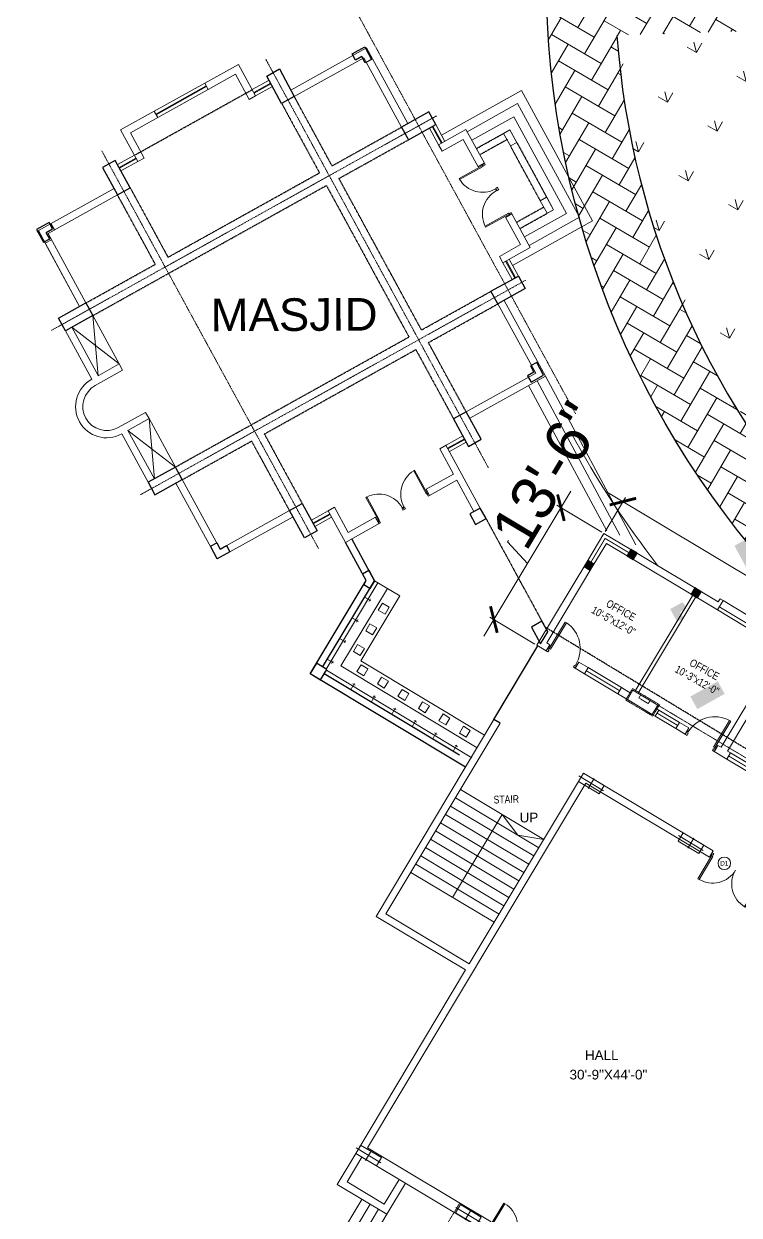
# Model space of a CAD drawing. Header units: inches. Extents: x -110725 to 51121, y 8404 to 44825.
# Drawn here: x -39891 to -39002, y 21819 to 23299 of the extents above; entities that cross this region are included whole.
import ezdxf
from ezdxf.enums import TextEntityAlignment as Align

# ---------------------------------------------------------------- set-up
doc = ezdxf.new("R2010")
doc.units = ezdxf.units.IN
doc.header["$LTSCALE"] = 0.1
doc.header["$MEASUREMENT"] = 0
for name, pattern in [('CENTER', [2, 1.25, -0.25, 0.25, -0.25]), ('DASHED2', [0.375, 0.25, -0.125]), ('HIDDEN', [0.375, 0.25, -0.125]), ('HIDDEN2', [0.1875, 0.125, -0.0625])]:
    doc.linetypes.add(name, pattern=pattern)
doc.layers.get('0').update_dxf_attribs({"color": 1, "lineweight": 0})
doc.layers.get('Defpoints').update_dxf_attribs({"lineweight": 0})
for name, color, linetype, lineweight in [('beam', 3, 'DASHED2', 25), ('CAR', 4, 'Continuous', 0), ('Col.', 4, 'Continuous', 0), ('dim', 252, 'Continuous', 0), ('DOOR', 32, 'Continuous', 0), ('doors', 2, 'Continuous', 18), ('GRID', 8, 'CENTER', 0), ('h', 8, 'Continuous', 0), ('HATCH', 5, 'Continuous', 5), ('stair', 5, 'Continuous', 0), ('TEXT', 3, 'Continuous', 0), ('WALL', 7, 'Continuous', 0), ('WIN', 160, 'Continuous', 0), ('WINDOW', 5, 'Continuous', 18)]:
    doc.layers.add(name, color=color, linetype=linetype, lineweight=lineweight)
for name, color, linetype in [('building', 6, 'Continuous'), ('COL', 6, 'Continuous'), ('COLUMN-1', 40, 'Continuous'), ('GF', 1, 'Continuous'), ('GFT', 4, 'Continuous'), ('GFW', 5, 'Continuous'), ('TUFF TIL', 6, 'Continuous')]:
    doc.layers.add(name, color=color, linetype=linetype)
doc.styles.add('ARIAL', font='arial.ttf')
doc.styles.add('as', font='arial.ttf')
doc.styles.add('EHSAN', font='arial.ttf', dxfattribs={"height": 54})
doc.styles.add('ROMANS', font='arial.ttf', dxfattribs={"width": 0.8, "height": 15})
doc.dimstyles.new('DIM1', dxfattribs={"dimtxt": 54, "dimasz": 6, "dimexe": 6, "dimexo": 3, "dimgap": 1, "dimtad": 0, "dimzin": 0, "dimdsep": 46, "dimlunit": 4, "dimtxsty": 'EHSAN', "dimblk": 'ARCHTICK', "dimcen": 3, "dimdle": 6, "dimclrd": 4, "dimclre": 4, "dimclrt": 6, "dimadec": 0, "dimazin": 0, "dimtfac": 1, "dimtofl": 0, "dimtmove": 1, "dimatfit": 3, "dimldrblk": 'ARCHTICK', "dimfxl": 4, "dimtolj": 1, "dimtzin": 3, "dimlwd": -1, "dimlwe": -1, "dimarcsym": 0})

# ---------------------------------------------------------------- blocks, each defined once
blk = doc.blocks.new('_ArchTick')
at = {"color": 0, "linetype": 'ByBlock', "const_width": 0.15}
blk.add_lwpolyline([(-0.5, -0.5), (0.5, 0.5)], dxfattribs=at)
blk = doc.blocks.new('*D40')
at = {"layer": 'Defpoints', "color": 0, "transparency": 16777216}
for p in [(-39546.1, 24214.8, 1175.7), (-42107.2, 21037.4), (-41710.9, 20787.1, 1175.7)]:
    blk.add_point(p, dxfattribs=at)
at = {"layer": 'dim', "color": 4, "transparency": 16777216}
for p, q in [((-39929.6, 24485.4), (-40952.3, 22866)), ((-39548.6, 24216.4), (-39947.5, 24468.3)), ((-42120, 21017.1), (-41097.2, 22636.5)), ((-41713.4, 20788.7), (-42112.3, 21040.6))]:
    blk.add_line(p, q, dxfattribs=at)
at = {"layer": 'dim', "color": 4, "transparency": 16777216, "xscale": 24, "yscale": 24, "zscale": 24}
for p, rotation in [((-39942.4, 24465.1), 57.7253753877735), ((-42107.2, 21037.4), 237.7253753877735)]:
    blk.add_blockref('_ArchTick', p, dxfattribs=dict(at, rotation=rotation))
at = {"layer": 'dim', "color": 6, "transparency": 16777216, "insert": (-41024.8, 22751.3), "char_height": 54, "attachment_point": 5, "rotation": 57.7254, "style": 'EHSAN'}
blk.add_mtext('\\A1;337\'-10"', dxfattribs=at)
blk = doc.blocks.new('DD3')
for p, q in [((-70.5, 34.9), (-70.5, 1.9)), ((-70.5, 34.9), (-69, 34.9)), ((-69, 1.9), (-69, 34.9)), ((-1.5, 34.9), (-3, 34.9)), ((-3, 1.9), (-3, 34.9)), ((-1.5, 34.9), (-1.5, 1.9)), ((-72, 1.9), (-72, -1.9)), ((-70.5, 1.9), (-72, 1.9)), ((-69, 1.9), (-70.5, 1.9)), ((-70.5, 0.4), (-70.5, 1.9)), ((-69.8, 0.4), (-70.5, 0.4)), ((-69.8, -1.9), (-69.8, 0.4)), ((-1.5, 1.9), (-3, 1.9)), ((-1.5, 0.4), (-2.2, 0.4)), ((-2.2, 0.4), (-2.2, -1.9)), ((-1.5, 1.9), (-1.5, 0.4)), ((0, 1.9), (-1.5, 1.9)), ((0, -1.9), (0, 1.9)), ((-72, -1.9), (-69.8, -1.9)), ((-2.2, -1.9), (0, -1.9))]:
    blk.add_line(p, q)
for centre, start, end in [((-69, 1.9), 359.9824, 90), ((-3, 1.9), 90, 180.0176)]:
    blk.add_arc(centre, 33, start, end)
blk = doc.blocks.new('D-6-dub')
blk.add_blockref('DD3', (0, 0))
blk = doc.blocks.new('44')
at = {"layer": 'Col.', "linetype": 'Continuous'}
blk.add_lwpolyline([(-24729.4, 37327.3), (-24729.4, 37339.3), (-24759.4, 37339.3), (-24759.4, 37327.3)], close=True, dxfattribs=at)
at = {"layer": 'dim', "linetype": 'Continuous'}
for p, q in [((-24744.4, 37340.5), (-24744.4, 37326.1)), ((-24762.4, 37333.3), (-24726.4, 37333.3))]:
    blk.add_line(p, q, dxfattribs=at)
blk = doc.blocks.new('D-1')
for points in [[(1.5, 34.9), (1.5, 1.9), (3, 1.9), (3, 34.9)], [(2.2, 0.4), (2.2, -1.9), (0, -1.9), (0, 1.9), (1.5, 1.9), (1.5, 0.4)], [(33.7, 0.4), (34.5, 0.4), (34.5, 1.9), (36, 1.9), (36, -1.9), (33.7, -1.9)]]:
    blk.add_lwpolyline(points, close=True)
blk.add_arc((1.5, 1.9), 33, 0, 87.3947)
blk = doc.blocks.new('*D22')
at = {"layer": 'Defpoints', "color": 0, "transparency": 16777216}
for p in [(-44089.9, 4559), (-43166.3, 4059.5), (-43190, 4020)]:
    blk.add_point(p, dxfattribs=at)
at = {"layer": 'dim', "color": 4, "transparency": 16777216}
for p, q in [((-44088.3, 4561.5), (-44063.1, 4603.7)), ((-44086.8, 4610.8), (-43704.7, 4382)), ((-43145.7, 4047.2), (-43527.8, 4276)), ((-43188.4, 4022.5), (-43163.2, 4064.6))]:
    blk.add_line(p, q, dxfattribs=at)
at = {"layer": 'dim', "color": 4, "transparency": 16777216, "xscale": 24, "yscale": 24, "zscale": 24}
for p, rotation in [((-44066.2, 4598.5), 149.079999999965), ((-43166.3, 4059.5), 329.079999999965)]:
    blk.add_blockref('_ArchTick', p, dxfattribs=dict(at, rotation=rotation))
at = {"layer": 'dim', "color": 6, "transparency": 16777216, "insert": (-43616.2, 4329), "char_height": 54, "attachment_point": 5, "rotation": 329.08, "style": 'EHSAN'}
blk.add_mtext('\\A1;87\'-5"', dxfattribs=at)
blk = doc.blocks.new('*D23')
at = {"layer": 'Defpoints', "color": 0, "transparency": 16777216}
for p in [(-44143.3, 4591), (-44089.9, 4559), (-44173.1, 4420)]:
    blk.add_point(p, dxfattribs=at)
at = {"layer": 'dim', "color": 4, "transparency": 16777216}
for p, q in [((-44238.9, 4431.4), (-44131, 4611.6)), ((-44092.5, 4560.5), (-44148.5, 4594.1)), ((-44209.6, 4548.5), (-44208.5, 4550.2)), ((-44184.9, 4521.5), (-44209.6, 4548.5)), ((-44175.7, 4421.5), (-44231.7, 4455.1))]:
    blk.add_line(p, q, dxfattribs=at)
at = {"layer": 'dim', "color": 4, "transparency": 16777216, "xscale": 24, "yscale": 24, "zscale": 24}
for p, rotation in [((-44143.3, 4591), 59.07999999997095), ((-44226.6, 4452), 239.079999999971)]:
    blk.add_blockref('_ArchTick', p, dxfattribs=dict(at, rotation=rotation))
at = {"layer": 'dim', "color": 6, "transparency": 16777216, "insert": (-44160, 4631.3), "char_height": 54, "attachment_point": 5, "rotation": 59.08, "style": 'EHSAN'}
blk.add_mtext('\\A1;13\'-6"', dxfattribs=at)
blk = doc.blocks.new('D1')
for p, q in [((-3, 40.9), (-1.5, 40.9)), ((-3, 1.9), (-3, 40.9)), ((-1.5, 40.9), (-1.5, 1.9)), ((-40.5, 1.9), (-42, 1.9)), ((-42, 1.9), (-42, -1.9)), ((-40.5, 0.4), (-40.5, 1.9)), ((-39.8, 0.4), (-40.5, 0.4)), ((-39.8, -1.9), (-39.8, 0.4)), ((-1.5, 1.9), (-3, 1.9)), ((-2.2, 0.4), (-2.2, -1.9)), ((-1.5, 0.4), (-2.2, 0.4)), ((0, 1.9), (-1.5, 1.9)), ((-1.5, 1.9), (-1.5, 0.4)), ((0, -1.9), (0, 1.9)), ((-42, -1.9), (-39.8, -1.9)), ((-2.2, -1.9), (0, -1.9))]:
    blk.add_line(p, q)
blk.add_arc((-1.5, 1.9), 39, 91.8498, 180)
blk = doc.blocks.new('OPI')
at = {"layer": 'h'}
for points in [[(-44048.701, 4534.309), (-44056.422, 4538.934), (-44061.046, 4531.213), (-44053.325, 4526.588)], [(-44102.198, 4520.892), (-44109.919, 4525.516), (-44114.543, 4517.795), (-44106.823, 4513.171)], [(-43969.132, 4486.651), (-43976.853, 4491.275), (-43981.477, 4483.554), (-43973.756, 4478.93)]]:
    blk.add_hatch(color=256, dxfattribs=at).paths.add_polyline_path(points)
at = {"layer": 'COLUMN-1'}
for points in [[(-44048.701, 4534.309), (-44056.422, 4538.934), (-44061.046, 4531.213), (-44053.325, 4526.588)], [(-44102.198, 4520.892), (-44109.919, 4525.516), (-44114.543, 4517.795), (-44106.823, 4513.171)], [(-43969.132, 4486.651), (-43976.853, 4491.275), (-43981.477, 4483.554), (-43973.756, 4478.93)]]:
    blk.add_lwpolyline(points, close=True, dxfattribs=at)
at = {"layer": 'WALL'}
for p, q in [((-44061.046, 4531.213), (-44056.422, 4538.934)), ((-44061.046, 4531.213), (-43979.547, 4482.398)), ((-44056.422, 4538.934), (-43947.899, 4473.933)), ((-44109.919, 4525.516), (-44102.198, 4520.892)), ((-43975.687, 4480.086), (-43948.663, 4463.9)), ((-43945.587, 4477.794), (-43941.726, 4475.481)), ((-44026.092, 4331.931), (-44021.467, 4339.652)), ((-44021.467, 4339.652), (-44025.13, 4341.846)), ((-44026.092, 4331.931), (-44029.754, 4334.125)), ((-44026.092, 4331.931), (-44026.092, 4331.931)), ((-44000.355, 4316.516), (-43995.731, 4324.237)), ((-43988.774, 4309.579), (-43984.149, 4317.3)), ((-43952.743, 4287.998), (-43948.118, 4295.719)), ((-43937.203, 4278.69), (-43932.578, 4286.411))]:
    blk.add_line(p, q, dxfattribs=at)
at = {"layer": 'WALL', "linetype": 'Continuous'}
for p, q in [((-44173.121, 4419.996), (-44109.919, 4525.516)), ((-44160.776, 4423.093), (-44102.198, 4520.892)), ((-44051.228, 4362.723), (-43979.547, 4482.398)), ((-44047.367, 4360.411), (-43975.687, 4480.086)), ((-43948.663, 4463.9), (-43941.726, 4475.481)), ((-43947.899, 4473.933), (-43945.587, 4477.794)), ((-44173.121, 4419.996), (-44161.54, 4413.059)), ((-44161.54, 4413.059), (-44156.915, 4420.78)), ((-44160.776, 4423.093), (-44156.915, 4420.78)), ((-43944.16, 4293.348), (-43870.167, 4416.883)), ((-43936.439, 4288.723), (-43862.446, 4412.259)), ((-44125.509, 4391.478), (-44120.884, 4399.199)), ((-44120.884, 4399.199), (-44109.303, 4392.262)), ((-44125.509, 4391.478), (-44113.927, 4384.541)), ((-44113.927, 4384.541), (-44109.303, 4392.262)), ((-44072.749, 4359.877), (-44068.124, 4367.598)), ((-44068.124, 4367.598), (-44056.014, 4360.344)), ((-44072.749, 4359.877), (-44060.638, 4352.623)), ((-43995.731, 4324.237), (-43984.149, 4317.3)), ((-44000.355, 4316.516), (-43988.774, 4309.579)), ((-43948.118, 4295.719), (-43944.16, 4293.348)), ((-43952.743, 4287.998), (-43937.203, 4278.69)), ((-43936.439, 4288.723), (-43932.578, 4286.411))]:
    blk.add_line(p, q, dxfattribs=at)
at = {"layer": 'WINDOW', "linetype": 'Continuous'}
for p, q in [((-44109.919, 4525.516), (-44089.879, 4558.974)), ((-44089.879, 4558.974), (-44056.422, 4538.934)), ((-44086.783, 4546.628), (-44102.198, 4520.892)), ((-44061.046, 4531.213), (-44086.783, 4546.628)), ((-43941.726, 4475.481), (-43890.253, 4444.651)), ((-43897.19, 4433.069), (-43948.663, 4463.9)), ((-44072.749, 4359.877), (-44113.927, 4384.541)), ((-44109.303, 4392.262), (-44068.124, 4367.598)), ((-44021.467, 4339.652), (-43995.731, 4324.237)), ((-44000.355, 4316.516), (-44026.092, 4331.931)), ((-43911.366, 4263.215), (-43937.203, 4278.69)), ((-43932.578, 4286.411), (-43906.742, 4270.936))]:
    blk.add_line(p, q, dxfattribs=at)
at = {"layer": 'WINDOW', "linetype": 'Continuous', "const_width": 1.25}
for points in [[(-44106.058, 4523.204), (-44088.331, 4552.801), (-44058.734, 4535.073)], [(-43894.878, 4436.93), (-43946.351, 4467.76)], [(-44111.615, 4388.402), (-44070.436, 4363.737)], [(-44023.78, 4335.792), (-43998.043, 4320.377)], [(-43934.89, 4282.551), (-43909.054, 4267.075)]]:
    blk.add_lwpolyline(points, dxfattribs=at)
at = {"layer": 'DOOR', "rotation": 329.08}
for p, xscale, yscale, zscale in [((-44160.416, 4414.936), 1.166666666666879, 1.166666666666879, 1.166666666666879), ((-43951.619, 4289.875), -1.166666666666879, 1.166666666666944, 1.166666666666944)]:
    blk.add_blockref('D-1', p, dxfattribs=dict(at, xscale=xscale, yscale=yscale, zscale=zscale))
at = {"layer": 'TEXT', "char_height": 9.6, "attachment_point": 1, "rotation": 330.781368, "style": 'ROMANS'}
for s, insert in [('\\A1;{\\fArial CYR|b0|i0|c0|p34;    OFFICE\\fArial CYR|b0|i0|c204|p34;  \\fArial CYR|b0|i0|c0|p34;\\P10\\fArial CYR|b0|i0|c204|p34;\'-\\fArial CYR|b0|i0|c0|p34;5\\fArial CYR|b0|i0|c204|p34;"\\fArial CYR|b0|i0|c0|p34;x12\\fArial CYR|b0|i0|c204|p34;\'-\\fArial CYR|b0|i0|c0|p34;0\\fArial CYR|b0|i0|c204|p34;"}', (-44093.802, 4483.211)), ('\\A1;{\\fArial CYR|b0|i0|c0|p34;    OFFICE\\fArial CYR|b0|i0|c204|p34;  \\fArial CYR|b0|i0|c0|p34;\\P10\\fArial CYR|b0|i0|c204|p34;\'-\\fArial CYR|b0|i0|c0|p34;3\\fArial CYR|b0|i0|c204|p34;"\\fArial CYR|b0|i0|c0|p34;x12\\fArial CYR|b0|i0|c204|p34;\'-\\fArial CYR|b0|i0|c0|p34;0\\fArial CYR|b0|i0|c204|p34;"}', (-43990.148, 4409.622))]:
    blk.add_mtext_dynamic_manual_height_columns(s, width=1135.5, gutter_width=30, heights=[0], dxfattribs=dict(at, insert=insert))
at = {"layer": 'dim'}
for p1, p2, distance, picture, middle in [((-44173.121, 4419.996), (-44089.879, 4558.974), 62.284, '*D23', (-44208.031, 4551.065)), ((-44089.879, 4558.974), (-43189.957, 4019.955), 46.083, '*D22', (-43616.239, 4328.998))]:
    dim = blk.add_aligned_dim(p1=p1, p2=p2, distance=distance, dimstyle='DIM1', override={"dimtxt": 36, "dimasz": 24, "dimdle": 24}, dxfattribs=at)
    dim.commit()
    dim.dimension.update_dxf_attribs({"geometry": picture, "text_midpoint": middle})

msp = doc.modelspace()

# ---------------------------------------------------------------- hatches: boundary and pattern name
at = {"layer": 'HATCH', "linetype": 'Continuous'}
h = msp.add_hatch(dxfattribs=at)
h.set_pattern_fill('AR-HBONE', color=8, scale=5.956709, angle=14.69136504, style=0)
h.set_pattern_definition([(59.691365, (-312266.656, -301062.324), (-8.5457747, 32.594568), [71.480505, -23.826835]), (149.691365, (-312254.631, -301041.753), (-8.5457747, 32.594568), [71.480505, -23.826835])])
h.paths.add_polyline_path([(-37012.42875, 23357.89444, 1), (-39241.70899, 23357.89444, 1)])
h.paths.add_polyline_path([(-38075.36465, 22722.19851, 0.169474286), (-37691.07721, 22892.3905), (-37408.90618, 22620.31151, -0.1827405806), (-38076.56988, 22329.67458)], flags=16)
h.paths.add_polyline_path([(-38160.562, 22328.98024, -0.1745657889), (-38808.8437, 22586.55191), (-38533.43677, 22866.31762, 0.1614152311), (-38159.35858, 22720.91719)], flags=16)
h.paths.add_polyline_path([(-38159.24578, 22757.65446, -0.1593080549), (-38507.59202, 22892.57141), (-38166.63444, 23238.92522, -0.1610193989), (-38230.48818, 23290.34898), (-38567.11066, 22948.39888, -0.1643168515), (-38725.28583, 23299.07394), (-38243.00877, 23315.19494, -0.0902586749), (-38251.38287, 23361.20651, -0.0738131899), (-38245.75225, 23399.13973), (-38727.64485, 23383.03158, -0.1669955792), (-38585.37886, 23746.83574), (-38237.80033, 23419.19849, -0.1556083797), (-38182.61679, 23476.23645), (-38841.66733, 24098.93104, -0.1874663829), (-38153.80673, 24387.00634), (-38154.54838, 23995.09732, 0.1756562888), (-38556.47984, 23829.47567), (-38529.72845, 23804.19999, -0.1737642741), (-38154.6179, 23958.36462), (-38155.50973, 23487.09915, -0.1519461039), (-38077.96978, 23484.57902), (-38077.07592, 23956.91371, -0.163125457), (-37726.18103, 23805.79211), (-38052.79397, 23472.70031, -0.1552258564), (-38000.87431, 23412.92217), (-37670.94451, 23749.39662, -0.1580812326), (-37527.99526, 23407.23204), (-37995.02224, 23396.37396, -0.0682701153), (-37990.19799, 23361.20651, -0.0860324952), (-37997.81751, 23317.25145), (-37526.70073, 23328.20462, -0.1598945521), (-37661.04064, 22978.23527), (-38003.04915, 23304.71423, -0.1574837658), (-38058.33753, 23246.51552), (-37717.52776, 22917.89504, -0.1673489653), (-38075.25156, 22759.03022), (-38073.77671, 23239.37016, -0.1653384126), (-38157.77716, 23235.96128)], flags=16)
h.paths.add_polyline_path([(-38867.78601, 22642.96483, -0.1759242428), (-39153.92597, 23284.74585), (-38762.0309, 23297.84566, 0.1659198941), (-38592.87554, 22922.22623)], flags=16)
h.paths.add_polyline_path([(-37634.42161, 22952.82492, 0.1621296416), (-37489.92588, 23329.05961), (-37097.79854, 23338.17633, -0.1760823373), (-37350.63469, 22681.92389)], flags=16)
h.paths.add_polyline_path([(-38220.28841, 23363.26331, -1), (-38022.87705, 23363.26331, -1)], flags=0)
h.paths.add_polyline_path([(-38764.41575, 23381.80245), (-39156.47137, 23368.69727, -0.1806597763), (-38897.33057, 24040.89013), (-38612.11387, 23772.0369, 0.1688824008)], flags=16)
h.paths.add_polyline_path([(-37491.25175, 23408.08631, 0.1602209712), (-37645.16486, 23775.68764), (-37370.39228, 24055.91074, -0.1735764235), (-37099.31927, 23417.19849)], flags=16)
h.paths.add_polyline_path([(-37700.46589, 23832.01735, 0.1650023426), (-38077.00627, 23993.72175), (-38076.26372, 24386.09921, -0.1767158874), (-37426.09438, 24111.83142)], flags=16)
h.paths.add_polyline_path([(-38022.87705, 23363.26331, 1), (-38220.28841, 23363.26331, 1)], flags=0)
h = msp.add_hatch(dxfattribs=at)
h.set_pattern_fill('GRASS', color=3, scale=71.480505, angle=14.69136504, style=0)
h.set_pattern_definition([(104.691365, (-312266.656, -301062.324), (-61.710514, 36.07319), [13.402595, -87.686105]), (59.691365, (-312266.656, -301062.324), (-61.710514, 36.07319), [13.402595, -58.07791]), (149.691365, (-312266.656, -301062.324), (-36.07319, -61.710514), [13.402595, -58.07791])])
h.paths.add_polyline_path([(-39153.92597, 23284.74585, 0.1759242428), (-38867.78601, 22642.96483), (-38592.87554, 22922.22623, -0.1659198941), (-38762.0309, 23297.84566)])
at = {"layer": 'HATCH', "ltscale": 3, "extrusion": (0.122617, -0.073411, 0.989735)}
h = msp.add_hatch(color=256, dxfattribs=at)
h.dxf.hatch_style = 1
h.paths.add_polyline_path([(-307.63066, 45363.82571), (-316.69492, 45348.27457), (-324.47047, 45352.80669), (-319.93833, 45360.58228), (-327.71392, 45365.11442), (-323.18179, 45372.88997)])
h = msp.add_hatch(color=256, dxfattribs=at)
h.dxf.hatch_style = 1
h.paths.add_polyline_path([(-421.0205, 45419.49989), (-405.4694, 45410.43564), (-385.8302, 45444.1297), (-401.3813, 45453.19395)])
h = msp.add_hatch(color=256, dxfattribs=at)
h.dxf.hatch_style = 1
h.paths.add_polyline_path([(-345.16189, 45239.8609), (-336.09764, 45255.412), (-369.7917, 45275.05121), (-378.85595, 45259.50011)])
h = msp.add_hatch(color=256, dxfattribs=at)
h.dxf.hatch_style = 1
h.paths.add_polyline_path([(-623.18485, 45537.33511), (-607.63374, 45528.27087), (-587.99454, 45561.96492), (-603.54564, 45571.02917)])
h = msp.add_hatch(color=256, dxfattribs=at)
h.dxf.hatch_style = 1
h.paths.add_polyline_path([(-711.95934, 45599.49615), (-721.02361, 45583.94502), (-713.24806, 45579.4129), (-708.71592, 45587.18848), (-700.94033, 45582.65634), (-696.40821, 45590.43189)])
h = msp.add_hatch(color=256, dxfattribs=at)
h.dxf.hatch_style = 1
h.paths.add_polyline_path([(-462.99711, 45037.69656), (-453.93286, 45053.24766), (-487.62692, 45072.88687), (-496.69117, 45057.33576)])
h = msp.add_hatch(color=256, dxfattribs=at)
h.dxf.hatch_style = 1
h.paths.add_polyline_path([(-767.63353, 45486.10631), (-758.56928, 45501.65741), (-792.26334, 45521.29661), (-801.32759, 45505.74551)])
h = msp.add_hatch(color=256, dxfattribs=at)
h.dxf.hatch_style = 1
h.paths.add_polyline_path([(-543.30161, 44959.49615), (-534.23735, 44975.04728), (-542.0129, 44979.57941), (-546.54504, 44971.80382), (-554.32062, 44976.33597), (-558.85275, 44968.56041)])
h = msp.add_hatch(color=256, dxfattribs=at)
h.dxf.hatch_style = 1
h.paths.add_polyline_path([(-647.62671, 45030.72231), (-632.0756, 45021.65806), (-651.71481, 44987.964), (-667.26591, 44997.02825)])
h = msp.add_hatch(color=256, dxfattribs=at)
h.dxf.hatch_style = 1
h.paths.add_polyline_path([(-885.46875, 45283.94196), (-876.40451, 45299.49307), (-910.09856, 45319.13227), (-919.16281, 45303.58117)])
h = msp.add_hatch(color=256, dxfattribs=at)
h.dxf.hatch_style = 1
h.paths.add_polyline_path([(-849.79105, 45148.55753), (-834.23995, 45139.49328), (-853.87915, 45105.79923), (-869.43025, 45114.86347)])
h = msp.add_hatch(color=256, dxfattribs=at)
h.dxf.hatch_style = 1
h.paths.add_polyline_path([(-733.15829, 44931.63918), (-725.60472, 44944.59849), (-738.56403, 44952.15206), (-746.1176, 44939.19275)])
h = msp.add_hatch(color=256, dxfattribs=at)
h.dxf.hatch_style = 1
h.paths.add_polyline_path([(-947.62979, 45195.16747), (-938.56553, 45210.7186), (-930.78998, 45206.18648), (-935.32212, 45198.41089), (-927.54653, 45193.87875), (-932.07866, 45186.1032)])
h = msp.add_hatch(color=256, dxfattribs=at)
h.dxf.hatch_style = 1
h.paths.add_polyline_path([(-881.44212, 45009.15361), (-881.42774, 45018.1536), (-875.42776, 45018.14402), (-870.48324, 45026.62721), (-862.70764, 45022.09506), (-870.26121, 45009.13738)])
h = msp.add_hatch(color=256, dxfattribs=at)
h.dxf.hatch_style = 1
h.paths.add_polyline_path([(-831.76804, 44792.24633), (-814.45405, 44792.16389), (-806.90048, 44805.12319), (-819.85978, 44812.67676)])
h = msp.add_hatch(color=256, dxfattribs=at)
h.dxf.hatch_style = 1
h.paths.add_polyline_path([(-995.32265, 45003.33553), (-995.29869, 45018.33551), (-1010.29867, 45018.35947), (-1010.32263, 45003.35949)])
h = msp.add_hatch(color=256, dxfattribs=at)
h.dxf.hatch_style = 1
h.paths.add_polyline_path([(-995.92856, 44792.65105), (-995.85714, 44807.65088), (-1010.85697, 44807.7223), (-1010.92839, 44792.72247)])

# ---------------------------------------------------------------- linework, layer by layer
for p, q in [((-39501.6909, 21857.27501), (-39478.56972, 21895.88086)), ((-39489.3455, 21860.37195), (-39470.84855, 21891.25662)), ((-39443.00803, 21832.62026), (-39489.3455, 21860.37195)), ((-39443.00803, 21832.62026), (-39424.51108, 21863.50494)), ((-39439.91109, 21820.27486), (-39416.78991, 21858.8807)), ((-39439.91109, 21820.27486), (-39501.6909, 21857.27501))]:
    msp.add_line(p, q)
at = {"extrusion": (0.122617, -0.073411, 0.989735), "elevation": -6402.88302}
msp.add_lwpolyline([(-402.33261, 45082.20155), (-360.863, 45058.03023), (-303.45586, 45156.52094), (-344.92547, 45180.69227)], dxfattribs=at)
at = {"layer": 'beam', "linetype": 'HIDDEN2', "ltscale": 2, "extrusion": (0.122617, -0.073411, 0.989735)}
for p, q in [((-39753.58526, 23135.78138, 171.76233), (-39607.18844, 23217.30174, 159.67196)), ((-39507.89238, 23122.67168, 140.35138), (-39554.91503, 23208.9293, 152.57487)), ((-39570.6004, 23200.19498, 153.87027), (-39523.57775, 23113.93735, 141.64678)), ((-39507.89238, 23122.67168, 140.35138), (-39421.62283, 23170.71046, 133.2267)), ((-39328.72215, 23144.07298, 119.74159), (-39294.73717, 23162.99735, 116.9349)), ((-39499.34281, 23106.98847, 138.12893), (-39413.07326, 23155.02725, 131.00424)), ((-39249.13924, 23079.3532, 105.08176), (-39286.1876, 23147.31415, 114.71245)), ((-39278.34492, 23151.68131, 114.06475), (-39241.29655, 23083.72036, 104.43406)), ((-39711.80224, 23009.12546, 157.19155), (-39523.57775, 23113.93735, 141.64678)), ((-39396.74794, 22918.79001, 111.4595), (-39499.34281, 23106.98847, 138.12893)), ((-39758.82488, 23095.38309, 169.41503), (-39711.80224, 23009.12546, 157.19155)), ((-39718.93804, 22984.70793, 156.26449), (-39515.02818, 23098.25415, 139.42433)), ((-39515.02818, 23098.25415, 139.42433), (-39412.43331, 22910.05568, 112.7549)), ((-39727.48761, 23000.39114, 158.48694), (-39774.51026, 23086.64877, 170.71043)), ((-39278.84943, 23052.58722, 106.77723), (-39244.86445, 23071.51159, 103.97054)), ((-39813.75716, 22952.35236, 165.61163), (-39727.48761, 23000.39114, 158.48694)), ((-39805.20759, 22936.66915, 163.38918), (-39718.93804, 22984.70793, 156.26449)), ((-39396.74794, 22918.79001, 111.4595), (-39310.47839, 22966.82879, 104.33482)), ((-39388.19837, 22903.1068, 109.23705), (-39301.92881, 22951.14558, 102.11236)), ((-39616.34317, 22796.50947, 129.59507), (-39412.43331, 22910.05568, 112.7549)), ((-39341.17572, 22816.84917, 97.01356), (-39388.19837, 22903.1068, 109.23705)), ((-39592.10822, 22789.56059, 126.07722), (-39403.88374, 22894.37248, 110.53245)), ((-39403.88374, 22894.37248, 110.53245), (-39356.86109, 22808.11485, 98.30896)), ((-39702.61272, 22748.47069, 136.71975), (-39616.34317, 22796.50947, 129.59507)), ((-39694.06315, 22732.78748, 134.4973), (-39607.79359, 22780.82627, 127.37261)), ((-39560.77095, 22694.56864, 115.14913), (-39607.79359, 22780.82627, 127.37261)), ((-39592.10822, 22789.56059, 126.07722), (-39545.08557, 22703.30296, 113.85373)), ((-39316.65736, 22684.35595, 84.14871), (-39239.97764, 22543.69586, 64.2159))]:
    msp.add_line(p, q, dxfattribs=at)
at = {"layer": 'beam', "linetype": 'HIDDEN2', "ltscale": 3, "extrusion": (0.122617, -0.073411, 0.989735), "elevation": -6402.88302}
for points in [[(-315.76354, 45153.27751), (-349.4576, 45172.91672)], [(-402.33261, 45082.20155), (-368.63855, 45062.56235)]]:
    msp.add_lwpolyline(points, dxfattribs=at)
at = {"layer": 'building', "linetype": 'HIDDEN', "ltscale": 15, "extrusion": (-0.132116, 0.079088, 0.988074), "elevation": 6978.85033}
msp.add_lwpolyline([(813.49003, -43672.83429), (808.59539, -44713.00141)], dxfattribs=at)
at = {"layer": 'CAR', "linetype": 'Continuous'}
msp.add_circle((-33960.35096, 21924.4645, 27.16259), 11425.94255, dxfattribs=at)
at = {"layer": 'COL', "ltscale": 3, "extrusion": (0.122617, -0.073411, 0.989735)}
for points, elevation in [([(-307.63066, 45363.82571), (-316.69492, 45348.27457), (-324.47047, 45352.80669), (-319.93833, 45360.58228), (-327.71392, 45365.11442), (-323.18179, 45372.88997)], -6421.24302), ([(-405.4694, 45410.43564), (-421.0205, 45419.49989), (-401.3813, 45453.19395), (-385.8302, 45444.1297)], -6402.88302), ([(-369.7917, 45275.05121), (-378.85595, 45259.50011), (-345.16189, 45239.8609), (-336.09764, 45255.412)], -6402.88302), ([(-623.18485, 45537.33511), (-607.63374, 45528.27087), (-587.99454, 45561.96492), (-603.54564, 45571.02917)], -6402.88302), ([(-711.95934, 45599.49615), (-721.02361, 45583.94502), (-713.24806, 45579.4129), (-708.71592, 45587.18848), (-700.94033, 45582.65634), (-696.40821, 45590.43189)], -6421.24302), ([(-496.69117, 45057.33576), (-487.62692, 45072.88687), (-453.93286, 45053.24766), (-462.99711, 45037.69656)], -6402.88302), ([(-758.56928, 45501.65741), (-767.63353, 45486.10631), (-801.32759, 45505.74551), (-792.26334, 45521.29661)], -6402.88302), ([(-543.30111, 44959.49702), (-534.23684, 44975.04815), (-542.01239, 44979.58028), (-546.54453, 44971.80469), (-554.32012, 44976.33684), (-558.85224, 44968.56128)], -6421.24302), ([(-632.0756, 45021.65806), (-647.62671, 45030.72231), (-667.26591, 44997.02825), (-651.71481, 44987.964)], -6402.88302), ([(-885.46875, 45283.94196), (-876.40451, 45299.49307), (-910.09856, 45319.13227), (-919.16281, 45303.58117)], -6402.88302), ([(-849.79105, 45148.55753), (-834.23995, 45139.49328), (-853.87915, 45105.79923), (-869.43025, 45114.86347)], -6402.88302), ([(-733.15829, 44931.63918), (-725.60472, 44944.59849), (-738.56403, 44952.15206), (-746.1176, 44939.19275)], -6402.93413), ([(-947.62979, 45195.16747), (-938.56553, 45210.7186), (-930.78998, 45206.18648), (-935.32212, 45198.41089), (-927.54653, 45193.87875), (-932.07866, 45186.1032)], -6402.88302), ([(-995.58782, 45005.90648), (-995.56385, 45020.90646), (-1010.56383, 45020.93042), (-1010.5878, 45005.93044)], -6403.24302)]:
    msp.add_lwpolyline(points, close=True, dxfattribs=dict(at, elevation=elevation))
for points, elevation in [([(-881.70728, 45011.72457), (-881.6929, 45020.72456), (-875.69292, 45020.71497), (-870.7484, 45029.19816), (-862.9728, 45024.66601), (-870.52637, 45011.70833), (-881.70728, 45011.72457)], -6402.95019), ([(-831.76804, 44792.24633), (-814.45405, 44792.16389), (-806.90048, 44805.12319), (-819.85978, 44812.67676), (-831.76804, 44792.24633)], -6402.88302)]:
    msp.add_lwpolyline(points, dxfattribs=dict(at, elevation=elevation))
at = {"layer": 'GF', "extrusion": (0.122617, -0.073411, 0.989735)}
for p, q in [((-39455.21149, 22607.20276, 95.59139), (-39483.55569, 22659.19694, 102.95943)), ((-39465.51503, 22607.34976, 96.87878), (-39491.39838, 22654.82977, 103.60713)), ((-39535.00877, 22491.76064, 96.65978), (-39465.52221, 22607.35406, 96.82083)), ((-39519.66009, 22500.00433, 95.39145), (-39455.21775, 22607.20651, 95.5408))]:
    msp.add_line(p, q, dxfattribs=at)
at = {"layer": 'GF', "linetype": 'Continuous', "extrusion": (-0.132116, 0.079088, 0.988074)}
msp.add_line((-39299.17901, 22430.25538, 8.35838), (-39306.80843, 22434.82385, 6.97258), dxfattribs=at)
at = {"layer": 'GF', "extrusion": (0.122617, -0.073411, 0.989735), "elevation": -6403.24302}
for points in [[(-1010.56383, 45020.93042), (-1010.92707, 44793.54625)], [(-1001.58785, 45005.88751), (-1001.90448, 44807.67967)]]:
    msp.add_lwpolyline(points, dxfattribs=at)
at = {"layer": 'GFW', "linetype": 'Continuous', "extrusion": (-0.132116, 0.079088, 0.988074)}
msp.add_line((-39306.80843, 22434.82385, 6.97258), (-39252.09603, 22526.19514, 6.97463), dxfattribs=at)
at = {"layer": 'GRID', "extrusion": (0.122617, -0.073411, 0.989735)}
for p, q in [((-39205.29423, 22814.51352, 80.00614), (-39479.29664, 23317.13937, 151.23277)), ((-39313.71637, 22747.7245, 88.48454), (-39590.40137, 23255.27124, 160.40851)), ((-39378.3479, 23184.58589, 128.89459), (-39857.07327, 22918.00999, 168.43076)), ((-39524.77797, 22647.29735, 107.18379), (-39794.31122, 23141.72503, 177.24867)), ((-39267.20346, 22980.70423, 100.00271), (-39745.92883, 22714.12833, 139.53888))]:
    msp.add_line(p, q, dxfattribs=at)
at = {"layer": 'stair', "extrusion": (0.122617, -0.073411, 0.989735)}
for p, q in [((-39150.39683, 22664.00772, 42.57934), (-39253.24565, 22855.59061, 88.99355)), ((-39130.2971, 22651.86843, 37.36409), (-39242.78869, 22861.41352, 88.12995)), ((-39166.70326, 22669.08099, 46.08273), (-39263.70261, 22849.7677, 89.85716))]:
    msp.add_line(p, q, dxfattribs=at)
at = {"layer": 'stair', "color": 5, "extrusion": (0.122617, -0.073411, 0.989735)}
for p, q in [((-39515.43204, 22497.44525, 94.62902), (-39451.00229, 22604.67333, 94.60024)), ((-39515.03869, 22496.09372, 94.48004), (-39334.23752, 22387.44819, 64.02235))]:
    msp.add_line(p, q, dxfattribs=at)
at = {"layer": 'stair', "color": 4, "extrusion": (0.122617, -0.073411, 0.989735)}
for p, q in [((-39455.21775, 22607.20651, 95.5408), (-39423.82691, 22588.40743, 328.82539)), ((-39496.83694, 22501.48925, 92.62525), (-39439.12544, 22597.53639, 92.59947)), ((-39472.296, 22507.7421, 90.04869), (-39423.85521, 22588.36033, 90.02705)), ((-39496.83694, 22501.48925, 92.62525), (-39327.73586, 22399.87444, 64.13855)), ((-39472.296, 22507.7421, 90.04869), (-39318.48868, 22415.31749, 64.13837))]:
    msp.add_line(p, q, dxfattribs=at)
at = {"layer": 'stair', "linetype": 'Continuous', "extrusion": (-0.132116, 0.079088, 0.988074)}
for p, q in [((-39244.97185, 22285.90194, 27.16079), (-39348.49723, 22347.89253, 8.35653)), ((-39251.14217, 22275.6099, 27.15955), (-39354.66201, 22337.59717, 8.3563)), ((-39257.30694, 22265.31454, 27.15932), (-39360.82678, 22327.30181, 8.35607)), ((-39269.6365, 22244.72383, 27.15886), (-39373.15634, 22306.7111, 8.3556)), ((-39263.47172, 22255.01918, 27.15909), (-39366.99156, 22317.00646, 8.35584)), ((-39358.38508, 22213.94532, 17.75584), (-39296.73731, 22316.89889, 17.75816)), ((-39277.02213, 22291.10671, 22.45874), (-39296.73731, 22316.89889, 17.75816)), ((-39275.80128, 22234.42847, 27.15863), (-39379.32111, 22296.41574, 8.35537)), ((-39277.02213, 22291.10671, 22.45874), (-39244.97739, 22285.90525, 27.15978)), ((-39288.13083, 22213.83776, 27.15816), (-39391.65067, 22275.82503, 8.35491)), ((-39281.96605, 22224.13311, 27.1584), (-39385.48589, 22286.12039, 8.35514)), ((-39294.29561, 22203.5424, 27.15793), (-39397.81545, 22265.52967, 8.35468)), ((-39306.62516, 22182.95169, 27.15747), (-39410.145, 22244.93896, 8.35422)), ((-39306.62516, 22182.95169, 27.15747), (-39410.145, 22244.93896, 8.35422)), ((-39300.46039, 22193.24704, 27.1577), (-39403.98022, 22255.23432, 8.35445))]:
    msp.add_line(p, q, dxfattribs=at)
at = {"layer": 'stair'}
for p, q in [((-39556.46884, 21649.01155), (-39450.20599, 21826.44051)), ((-39540.0083, 21653.14079), (-39439.91109, 21820.27486))]:
    msp.add_line(p, q, dxfattribs=at)
at = {"layer": 'stair', "extrusion": (0.122617, -0.073411, 0.989735), "elevation": -6402.88302}
for points in [[(-446.37968, 45066.2063), (-347.88924, 45008.79933), (-254.22496, 45169.4947), (-352.71541, 45226.90168)], [(-414.41832, 45061.46667), (-352.21382, 45025.20963), (-270.63526, 45165.17012), (-332.83976, 45201.42716)], [(-408.37546, 45071.83411), (-356.53841, 45041.61993), (-287.04556, 45160.84553), (-338.88262, 45191.05971)]]:
    msp.add_lwpolyline(points, dxfattribs=at)
at = {"layer": 'stair', "elevation": 27.16259}
for points in [[(-39470.79577, 21838.7718), (-39589.38992, 21640.75306), (-39000.01787, 21287.77597), (-38881.42372, 21485.79471)], [(-39460.50088, 21832.60616), (-39572.92938, 21644.88231), (-39004.14711, 21304.23651), (-38891.71861, 21491.96036)]]:
    msp.add_lwpolyline(points, dxfattribs=at)
at = {"layer": 'TEXT'}
msp.add_circle((-39020.50901, 22256.24631, 27.16259), 7.69524, dxfattribs=at)
msp.add_arc((-38123.53595, 23384.32603, 27.16259), 1238.86769, 208.62318592, 217.7559153, dxfattribs=at)
at = {"layer": 'TUFF TIL', "linetype": 'Continuous'}
msp.add_circle((-38127.06887, 23357.89444), 1114.64012, dxfattribs=at)
msp.add_arc((-38127.06887, 23357.89444), 1029.45919, 184.07460554, 223.98508186, dxfattribs=at)
at = {"layer": 'WALL', "ltscale": 3, "extrusion": (0.122617, -0.073411, 0.989735)}
for p, q in [((-39661.84047, 23217.53503, 166.46003), (-39666.11526, 23225.37664, 167.57126)), ((-39724.58196, 23182.59774, 171.64162), (-39728.85675, 23190.43934, 172.75285)), ((-39294.73717, 23162.99735, 116.9349), (-39286.89449, 23167.36452, 116.2872)), ((-39286.1876, 23147.31415, 114.71245), (-39294.73717, 23162.99735, 116.9349)), ((-39286.1876, 23147.31415, 114.71245), (-39278.34492, 23151.68131, 114.06475)), ((-39326.59039, 23121.40884, 117.79644), (-39318.7477, 23125.77601, 117.14874)), ((-39249.13924, 23079.3532, 105.08176), (-39241.29655, 23083.72036, 104.43406)), ((-39240.58967, 23063.66999, 102.85931), (-39249.13924, 23079.3532, 105.08176)), ((-39292.3921, 23058.67602, 108.90663), (-39284.54941, 23063.04319, 108.25894)), ((-39802.14442, 22849.78423, 156.56525), (-39768.15944, 22868.7086, 153.75855)), ((-39798.57652, 22861.99299, 157.02877), (-39772.43423, 22876.5502, 154.86978)), ((-39768.15944, 22868.7086, 153.75855), (-39772.43423, 22876.5502, 154.86978)), ((-39773.64584, 22797.50688, 149.15707), (-39739.66087, 22816.43125, 146.35038)), ((-39761.52837, 22794.03244, 147.39815), (-39735.38608, 22808.58964, 145.23915)), ((-39735.38608, 22808.58964, 145.23915), (-39739.66087, 22816.43125, 146.35038)), ((-39374.21819, 22771.191, 97.72059), (-39357.11903, 22739.82457, 93.27568)), ((-39366.3755, 22775.55817, 97.07289), (-39323.78203, 22697.42534, 86.00076)), ((-39357.11903, 22739.82457, 93.27568), (-39391.10401, 22720.9002, 96.08238)), ((-39391.10401, 22720.9002, 96.08238), (-39386.82922, 22713.0586, 94.97115)), ((-39352.84425, 22731.98297, 92.16445), (-39386.82922, 22713.0586, 94.97115)), ((-39352.84425, 22731.98297, 92.16445), (-39331.62471, 22693.05818, 86.64846)), ((-39453.8455, 22685.96291, 101.26396), (-39449.57072, 22678.1213, 100.15274))]:
    msp.add_line(p, q, dxfattribs=at)
at = {"layer": 'WALL', "extrusion": (-0.132116, 0.079088, 0.988074)}
for p, q in [((-39453.22189, 22190.30912, 6.96708), (-39306.80843, 22434.82385, 6.97258)), ((-39440.96889, 22193.46218, 8.35306), (-39299.17901, 22430.25538, 8.35838)), ((-39342.07263, 22123.75339, 27.15614), (-39453.22189, 22190.30912, 6.96708)), ((-39337.44905, 22131.4749, 27.15631), (-39440.96889, 22193.46218, 8.35306))]:
    msp.add_line(p, q, dxfattribs=at)
at = {"layer": 'WALL'}
for p, q in [((-39337.46563, 22131.48483), (-39195.65629, 22368.26638)), ((-39195.65629, 22368.26638), (-39034.27264, 22271.61312)), ((-39463.9122, 21902.83837), (-39192.55936, 22355.92098)), ((-39192.55936, 22355.92098), (-39038.89687, 22263.89195)), ((-39038.89687, 22263.89195), (-39034.27264, 22271.61312)), ((-39478.56972, 21895.88086), (-39342.08985, 22123.76369)), ((-39317.18919, 21799.22239), (-39478.56972, 21895.88086)), ((-39310.25282, 21810.80416), (-39463.9122, 21902.83837))]:
    msp.add_line(p, q, dxfattribs=at)
at = {"layer": 'WALL', "ltscale": 3, "extrusion": (0.122617, -0.073411, 0.989735), "elevation": -6402.88302}
for points in [[(-362.01615, 45270.51908), (-307.63066, 45363.82571), (-400.93728, 45418.21119)], [(-319.93833, 45360.58228), (-405.4694, 45410.43564)], [(-369.7917, 45275.05121), (-319.93833, 45360.58228)], [(-429.66966, 45452.32034), (-407.00902, 45491.19812), (-448.47863, 45515.36944)], [(-437.44521, 45456.85246), (-419.3167, 45487.95469), (-453.01076, 45507.59389)], [(-437.44521, 45456.85246), (-429.66966, 45452.32034)], [(-510.68305, 45551.62644), (-552.15266, 45575.79777), (-574.81329, 45536.91999)], [(-515.21517, 45543.85089), (-548.90923, 45563.49009), (-567.03774, 45532.38786)], [(-355.50037, 45162.54941), (-331.32905, 45204.01902), (-365.0231, 45223.65822)], [(-312.52011, 45140.96984), (-303.45586, 45156.52094)], [(-365.0231, 45223.65822), (-369.55523, 45215.88267)], [(-363.27593, 45167.08153), (-343.63672, 45200.77559), (-369.55523, 45215.88267)], [(-574.81329, 45536.91999), (-567.03774, 45532.38786)], [(-618.65272, 45545.11067), (-711.95934, 45599.49615), (-766.34483, 45506.18953)], [(-623.18485, 45537.33511), (-708.71592, 45587.18848)], [(-368.63855, 45062.56235), (-360.863, 45058.03023), (-351.79875, 45073.58133)], [(-445.09063, 45086.29014), (-419.17212, 45071.18306), (-399.53292, 45104.87712)], [(-449.62275, 45078.51459), (-415.92869, 45058.87539), (-391.75737, 45100.34499)], [(-696.40821, 45590.43189), (-700.94033, 45582.65634)], [(-766.34483, 45506.18953), (-712.48675, 45598.59131)], [(-713.24806, 45579.4129), (-721.02361, 45583.94502)], [(-758.56928, 45501.65741), (-708.71592, 45587.18848)], [(-708.71592, 45587.18848), (-758.56928, 45501.65741)], [(-713.24806, 45579.4129), (-708.71592, 45587.18848)], [(-708.71592, 45587.18848), (-713.24806, 45579.4129)], [(-445.09063, 45086.29014), (-449.62275, 45078.51459)], [(-543.30111, 44959.49702), (-488.91562, 45052.80364)], [(-546.54453, 44971.80469), (-496.69117, 45057.33576)], [(-801.32759, 45505.74551), (-836.07387, 45446.13295)], [(-793.55203, 45501.21339), (-828.29832, 45441.60082)], [(-546.54453, 44971.80469), (-632.0756, 45021.65806)], [(-543.30111, 44959.49702), (-636.60773, 45013.88251)], [(-867.57673, 45374.21271), (-902.32301, 45314.60015)], [(-875.35228, 45378.74483), (-910.09856, 45319.13227)], [(-688.22271, 45026.60531), (-680.44716, 45022.07319)], [(-935.32212, 45198.41089), (-885.46875, 45283.94196)], [(-854.32317, 45140.78198), (-947.62979, 45195.16747), (-893.24431, 45288.47409)], [(-849.79105, 45148.55753), (-935.32212, 45198.41089)], [(-825.59079, 45106.67283), (-817.81524, 45102.14071)], [(-806.78182, 45043.62373), (-848.25143, 45067.79506), (-825.59079, 45106.67283)], [(-802.24969, 45051.39928), (-835.94375, 45071.03848), (-817.81524, 45102.14071)]]:
    msp.add_lwpolyline(points, dxfattribs=at)
at = {"layer": 'WALL', "color": 3, "extrusion": (0.122617, -0.073411, 0.989735), "const_width": 1, "elevation": -6403.16218}
for points in [[(-894.32637, 45011.74303), (-894.341, 45002.65787)], [(-896.40148, 45004.3328), (-892.27513, 45004.32615)], [(-924.32621, 45011.79133), (-924.34084, 45002.70617)], [(-926.40133, 45004.3811), (-922.27497, 45004.37445)], [(-954.32605, 45011.83963), (-954.34068, 45002.75447)], [(-956.40117, 45004.4294), (-952.27481, 45004.42276)], [(-984.32589, 45011.88793), (-984.34052, 45002.80277)], [(-982.27465, 45004.47106), (-986.40101, 45004.4777)], [(-1001.6505, 44967.0225), (-992.56535, 44967.00787)], [(-994.24027, 44964.94739), (-994.23363, 44969.07374)], [(-1001.69881, 44937.02266), (-992.61365, 44937.00803)], [(-994.28193, 44939.0739), (-994.28858, 44934.94755)], [(-1001.74711, 44907.02282), (-992.66195, 44907.00819)], [(-994.33023, 44909.07406), (-994.33688, 44904.9477)], [(-1001.79541, 44877.02298), (-992.71025, 44877.00835)], [(-994.37854, 44879.07422), (-994.38518, 44874.94786)], [(-1001.84371, 44847.02314), (-992.75855, 44847.00851)], [(-994.43348, 44844.94802), (-994.42684, 44849.07438)], [(-1001.89201, 44817.02329), (-992.80685, 44817.00867)], [(-994.48178, 44814.94818), (-994.47514, 44819.07454)]]:
    msp.add_lwpolyline(points, dxfattribs=at)
at = {"layer": 'WALL', "color": 1, "extrusion": (0.122617, -0.073411, 0.989735), "elevation": -6403.16218}
for points in [[(-899.36337, 44988.7512), (-899.37948, 44978.75125), (-889.37953, 44978.73515), (-889.36343, 44988.7351)], [(-929.36322, 44988.7995), (-929.37932, 44978.79955), (-919.37937, 44978.78345), (-919.36327, 44988.7834)], [(-959.36306, 44988.8478), (-959.37916, 44978.84785), (-949.37921, 44978.83175), (-949.36311, 44988.8317)], [(-978.65868, 44961.9855), (-968.65873, 44961.9694), (-968.64263, 44971.96934), (-978.64258, 44971.98544)], [(-978.69088, 44941.9856), (-968.69093, 44941.9695), (-968.70703, 44931.96955), (-978.70698, 44931.98565)], [(-978.73918, 44911.98576), (-968.73923, 44911.96966), (-968.75533, 44901.96971), (-978.75528, 44901.98581)], [(-978.78748, 44881.98592), (-968.78753, 44881.96982), (-968.80363, 44871.96987), (-978.80358, 44871.98597)], [(-978.85188, 44841.98613), (-968.85194, 44841.97003), (-968.83583, 44851.96998), (-978.83578, 44851.98608)], [(-978.90018, 44811.98629), (-968.90024, 44811.97019), (-968.88414, 44821.97014), (-978.88408, 44821.98624)]]:
    msp.add_lwpolyline(points, close=True, dxfattribs=at)
at = {"layer": 'WALL', "elevation": 27.16259}
msp.add_lwpolyline([(-39133.99943, 22471.21507), (-39140.93616, 22459.63354), (-39110.05208, 22441.1356), (-39103.11536, 22452.71713)], close=True, dxfattribs=at)
at = {"layer": 'WALL', "ltscale": 3, "extrusion": (0.122617, -0.073411, 0.989735)}
for radius in [38.99984, 29.99988]:
    msp.add_arc((-855.71307, 45412.43889, -6402.88302), radius, 59.76343875, 239.76343875, dxfattribs=at)
at = {"layer": 'WIN', "linetype": 'DASHED2'}
for p, q in [((-39124.34816, 22465.43446), (-39126.6604, 22461.57395)), ((-39126.6604, 22461.57395), (-39115.07887, 22454.63722)), ((-39112.76663, 22458.49773), (-39115.07887, 22454.63722)), ((-39103.11536, 22452.71713), (-38979.57905, 22378.72536)), ((-39356.26438, 21822.62637), (-39349.32736, 21834.21006)), ((-39356.26438, 21822.62637), (-39446.54471, 21671.88371))]:
    msp.add_line(p, q, dxfattribs=at)
at = {"layer": 'WIN', "linetype": 'DASHED2', "elevation": 27.16259}
msp.add_lwpolyline([(-39134.51552, 22473.27265), (-39142.99375, 22459.11745), (-39109.536, 22439.07801), (-39101.05777, 22453.23322)], close=True, dxfattribs=at)
at = {"layer": 'WINDOW', "ltscale": 3, "extrusion": (0.122617, -0.073411, 0.989735)}
for p, q in [((-39728.85675, 23190.43934, 172.75285), (-39666.11526, 23225.37664, 167.57126)), ((-39726.95685, 23186.95418, 172.25897), (-39664.21535, 23221.89148, 167.07738)), ((-39663.74038, 23221.02019, 166.95391), (-39726.48187, 23186.0829, 172.1355)), ((-39605.28853, 23213.81658, 159.17808), (-39584.3747, 23225.46234, 157.45088)), ((-39583.89973, 23224.59106, 157.32741), (-39604.81356, 23212.94529, 159.05461)), ((-39661.84047, 23217.53503, 166.46003), (-39724.58196, 23182.59774, 171.64162)), ((-39383.44533, 23171.52542, 128.55738), (-39372.0459, 23150.61448, 125.59411)), ((-39371.17449, 23151.09972, 125.52215), (-39382.57392, 23172.01066, 128.48542)), ((-39751.68535, 23132.29622, 171.26845), (-39772.59918, 23120.65046, 172.99565)), ((-39772.12421, 23119.77917, 172.87218), (-39751.21038, 23131.42493, 171.14498)), ((-39280.85046, 22983.32696, 101.88795), (-39292.24989, 23004.2379, 104.85122)), ((-39291.37848, 23004.72314, 104.77926), (-39279.97905, 22983.8122, 101.81599)), ((-39772.43423, 22876.5502, 154.86978), (-39805.20759, 22936.66915, 163.38918)), ((-39805.20759, 22936.66915, 163.38918), (-39798.57652, 22861.99299, 157.02877)), ((-39772.43423, 22876.5502, 154.86978), (-39831.34988, 22922.11195, 165.54817)), ((-39735.38608, 22808.58964, 145.23915), (-39702.61272, 22748.47069, 136.71975)), ((-39735.38608, 22808.58964, 145.23915), (-39728.75501, 22733.91348, 138.87875)), ((-39702.61272, 22748.47069, 136.71975), (-39761.52837, 22794.03244, 147.39815)), ((-39343.56177, 22783.71877, 94.85181), (-39364.4756, 22772.07301, 96.57901)), ((-39364.00062, 22771.20172, 96.45554), (-39343.08679, 22782.84748, 94.72835)), ((-39531.78625, 22678.90689, 110.39658), (-39510.87242, 22690.55265, 108.66939)), ((-39510.39744, 22689.68136, 108.54592), (-39531.31127, 22678.0356, 110.27311))]:
    msp.add_line(p, q, dxfattribs=at)
at = {"layer": 'WINDOW', "ltscale": 3, "extrusion": (0.122617, -0.073411, 0.989735), "elevation": -6402.88302}
for points in [[(-425.13753, 45460.09589), (-404.40273, 45448.01023)], [(-429.66966, 45452.32034), (-408.93485, 45440.23467)], [(-365.0231, 45223.65822), (-352.93744, 45244.39303)], [(-357.24755, 45219.1261), (-345.16189, 45239.8609)], [(-570.28116, 45544.69554), (-591.01597, 45556.7812)], [(-574.81329, 45536.91999), (-595.54809, 45549.00565)], [(-449.62275, 45078.51459), (-461.70842, 45057.77979)], [(-441.8472, 45073.98247), (-453.93286, 45053.24766)], [(-680.44716, 45022.07319), (-659.71236, 45009.98752)], [(-684.97929, 45014.29763), (-664.24448, 45002.21197)], [(-825.59079, 45106.67283), (-846.3256, 45118.7585)], [(-830.12292, 45098.89728), (-850.85772, 45110.98295)]]:
    msp.add_lwpolyline(points, dxfattribs=at)

# ---------------------------------------------------------------- block references
at = {"layer": 'Col.', "linetype": 'Continuous'}
for p, rotation in [((-41172.97011, 67100.40386, 27.16259), 149.0064827751198), ((-41049.14244, 67026.3121, 27.16259), 149.0064827751198), ((-41513.01874, 66635.46721, 27.16259), 149.0875610255756), ((-41325.77996, 66564.37232, 27.16259), 149.0064827751198)]:
    msp.add_blockref('44', p, dxfattribs=dict(at, rotation=rotation))
at = {"layer": 'dim', "linetype": 'Continuous'}
msp.add_blockref('OPI', (4919.70778, 18107.01765, 27.16259), dxfattribs=at)
at = {"layer": 'DOOR', "xscale": -1, "rotation": 149.0824527326479}
msp.add_blockref('D-6-dub', (-38974.81541, 22230.75864, 27.16259), dxfattribs=at)
at = {"layer": 'DOOR', "rotation": 329.082452732648}
msp.add_blockref('D-6-dub', (-39251.95149, 21768.01966, 27.16259), dxfattribs=at)
at = {"layer": 'doors', "lineweight": 13, "extrusion": (0.122617, -0.073411, 0.989735)}
for p, xscale, yscale, zscale, rotation in [((-356.88887, 45163.35872, -6402.88302), 0.8571394285713915, 0.8571394285713915, 0.8571394285713915, 59.7634387454636), ((-393.14586, 45101.1543, -6402.88302), -0.8571394285713916, 0.8571394285713917, 0.8571394285713916, 59.76343874546355), ((-743.7681, 45008.75523, -6402.88302), 0.8571394285713916, 0.8571394285713916, 0.8571394285713916, 329.7634387454636), ((-805.97251, 45045.01222, -6402.88302), -0.8571394285713916, 0.8571394285713917, 0.8571394285713916, 329.7634387454636)]:
    msp.add_blockref('D1', p, dxfattribs=dict(at, xscale=xscale, yscale=yscale, zscale=zscale, rotation=rotation))

# ---------------------------------------------------------------- texts
at = {"layer": 'GFT', "extrusion": (-0.132116, 0.079088, 0.988074), "style": 'as'}
msp.add_text(' UP', height=11.999952, rotation=120.91222084, dxfattribs=at).set_placement((1035.36276, -44618.02348, 6974.24855))
at = {"layer": 'TEXT', "style": 'as'}
for s, height, rotation, p in [('MASJID', 40.5, 0.23829201, (-39658.75123, 22917.19025, -27.16259)), ('HALL', 12, 0.00184767, (-39193.79974, 22011.90126)), ('30\'-9"X44\'-0"', 12, 0.00184767, (-39212.85162, 21987.72251))]:
    msp.add_text(s, height=height, rotation=rotation, dxfattribs=at).set_placement(p)
at = {"layer": 'TEXT', "style": 'ARIAL'}
msp.add_text('D1', height=5.76, dxfattribs=at).set_placement((-39020.53404, 22256.29529), align=Align.MIDDLE_CENTER)
at = {"layer": 'TEXT', "insert": (-39307.38292, 22340.08453, 27.16259), "char_height": 9.6, "attachment_point": 1, "rotation": 1.70136833, "style": 'ROMANS'}
msp.add_mtext_dynamic_manual_height_columns('\\A1;{\\fArial CYR|b0|i0|c0|p34;STAIR}', width=1135.5, gutter_width=30, heights=[0], dxfattribs=at)

# ---------------------------------------------------------------- dimensions: what is measured, and where the dimension line sits
at = {"layer": 'dim'}
dim = msp.add_aligned_dim(p1=(-39546.06335, 24214.83069, 1.07221), p2=(-41710.86638, 20787.09078, 1.07221), distance=-468.74036, dimstyle='DIM1', override={"dimtxt": 36, "dimasz": 24, "dimdle": 24}, dxfattribs=at)
dim.commit()
dim.dimension.update_dxf_attribs({"geometry": '*D40', "text_midpoint": (-41024.78409, 22751.25774, -1174.66297)})

doc.saveas('drawing.dxf')
